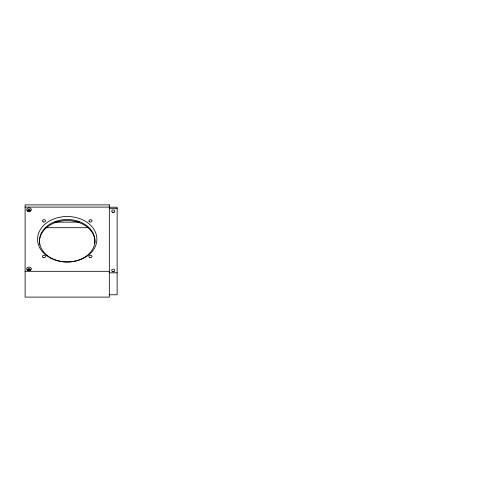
<?xml version="1.0" encoding="UTF-8"?>
<svg xmlns="http://www.w3.org/2000/svg" width="502" height="502" viewBox="0 0 502 502"><rect width="100%" height="100%" fill="white"/><g stroke="black" fill="none" stroke-linecap="round" stroke-linejoin="round"><path stroke-width="0.75" d="M25.1 207.1L109.323 207.1M109.323 207.238L117.135 207.238L117.135 294.768L109.323 294.768M109.323 208.675L117.135 208.675M54.643 222.154L79.473 222.154M45.324 227.695L88.785 227.695M25.1 271.318L109.323 271.318M109.323 272.806L117.135 272.806M112.448 212.61A1.562 1.199 0 0 1 114.01 212.61M112.448 271.827A1.562 1.199 0 0 1 114.01 271.827M39.721 244.493A27.723 21.235 0 0 1 66.521 220.516A27.723 21.235 0 0 1 94.847 243.439M27.861 210.84A1.173 0.897 0 0 1 29.185 210.143A1.173 0.897 0 0 1 30.17 211.122M27.861 270.07A1.173 0.897 0 0 1 29.185 269.367A1.173 0.897 0 0 1 30.17 270.346M109.323 204.891L25.1 204.891L25.1 297.109L109.323 297.109L109.323 204.891M28.319 270.227A1.173 0.897 0 0 0 30.17 269.593A1.173 0.897 0 0 0 28.526 268.683A1.173 0.897 0 0 0 28.319 270.227M27.836 270.452A2.341 1.795 0 0 0 31.35 268.896A2.341 1.795 0 0 0 27.836 267.346A2.341 1.795 0 0 0 27.836 270.452M28.319 211.003A1.173 0.897 0 0 0 30.17 210.369A1.173 0.897 0 0 0 28.526 209.453A1.173 0.897 0 0 0 28.319 211.003M27.836 211.229A2.341 1.795 0 0 0 31.35 209.673A2.341 1.795 0 0 0 27.836 208.117A2.341 1.795 0 0 0 27.836 211.229M50.376 257.953A29.674 22.734 0 0 0 96.792 241.048A29.674 22.734 0 0 0 54.473 218.703A29.674 22.734 0 0 0 50.376 257.953M51.48 258.229A27.723 21.235 0 0 0 94.847 242.435A27.723 21.235 0 0 0 55.308 221.564A27.723 21.235 0 0 0 51.48 258.229M43.197 221.89A1.562 1.199 0 0 0 45.544 220.855A1.562 1.199 0 0 0 43.197 219.82A1.562 1.199 0 0 0 43.197 221.89M89.343 221.702A1.562 1.199 0 0 0 91.954 221.169A1.562 1.199 0 0 0 90.04 219.7A1.562 1.199 0 0 0 89.343 221.702M43.197 257.488A1.562 1.199 0 0 0 45.544 256.453A1.562 1.199 0 0 0 43.197 255.418A1.562 1.199 0 0 0 43.197 257.488M89.663 257.488A1.562 1.199 0 0 0 92.01 256.453A1.562 1.199 0 0 0 89.663 255.418A1.562 1.199 0 0 0 89.663 257.488M112.448 271.394A1.562 1.199 0 0 0 114.795 270.352A1.562 1.199 0 0 0 112.448 269.317A1.562 1.199 0 0 0 112.448 271.394M112.448 212.17A1.562 1.199 0 0 0 114.795 211.135A1.562 1.199 0 0 0 112.448 210.1A1.562 1.199 0 0 0 112.448 212.17"/></g></svg>
